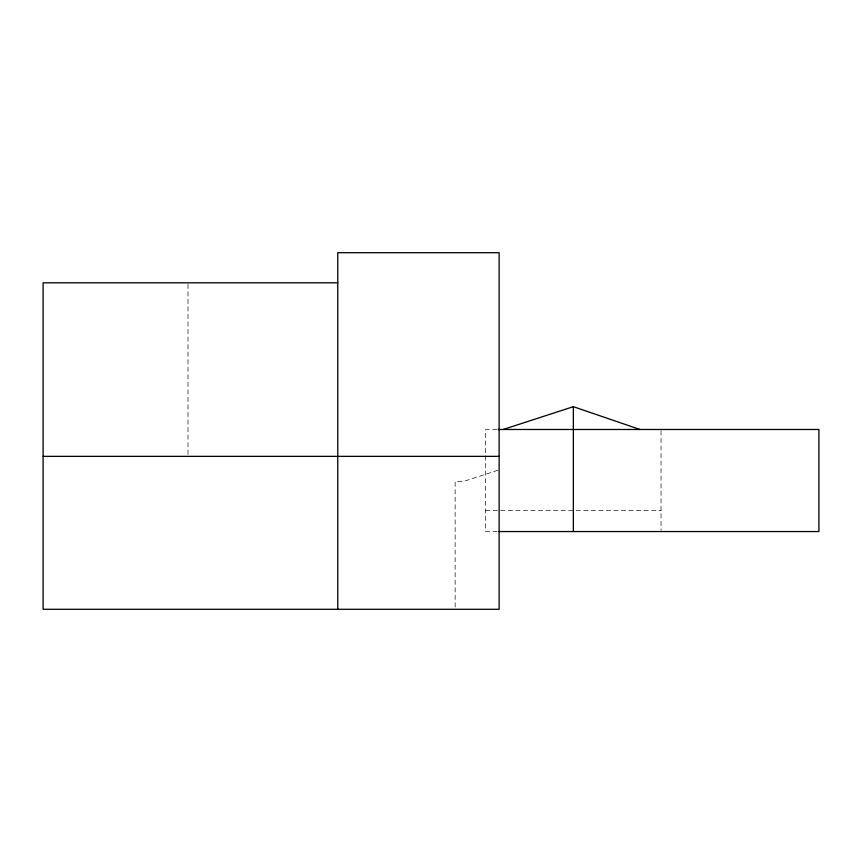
<?xml version="1.0" encoding="UTF-8"?>
<svg xmlns="http://www.w3.org/2000/svg" width="862" height="862" viewBox="0 0 862 862"><rect width="100%" height="100%" fill="white"/><g stroke="black" fill="none" stroke-linecap="round" stroke-linejoin="round"><path stroke-width="0.65" stroke-dasharray="4.31 3.23" d="M497.87 470.275L463.767 481.362L455.136 481.362L455.136 607.947M496.921 429.481L485.651 429.481L485.651 531.552L497.697 531.552M485.651 510.509L661.046 510.509M661.046 430.806L661.046 530.238M188.002 284.169L188.002 455.007"/><path stroke-width="1.29" d="M503.192 429.481L573.349 406.681L639.992 429.481M337.764 282.822L43.1 282.822L43.1 609.294L499.13 609.294L499.13 252.706L337.764 252.706L337.764 609.294M498.182 429.481L818.9 429.481L818.9 531.552L498.936 531.552M43.1 456.354L499.13 456.354M573.349 406.681L573.349 531.552"/></g></svg>
